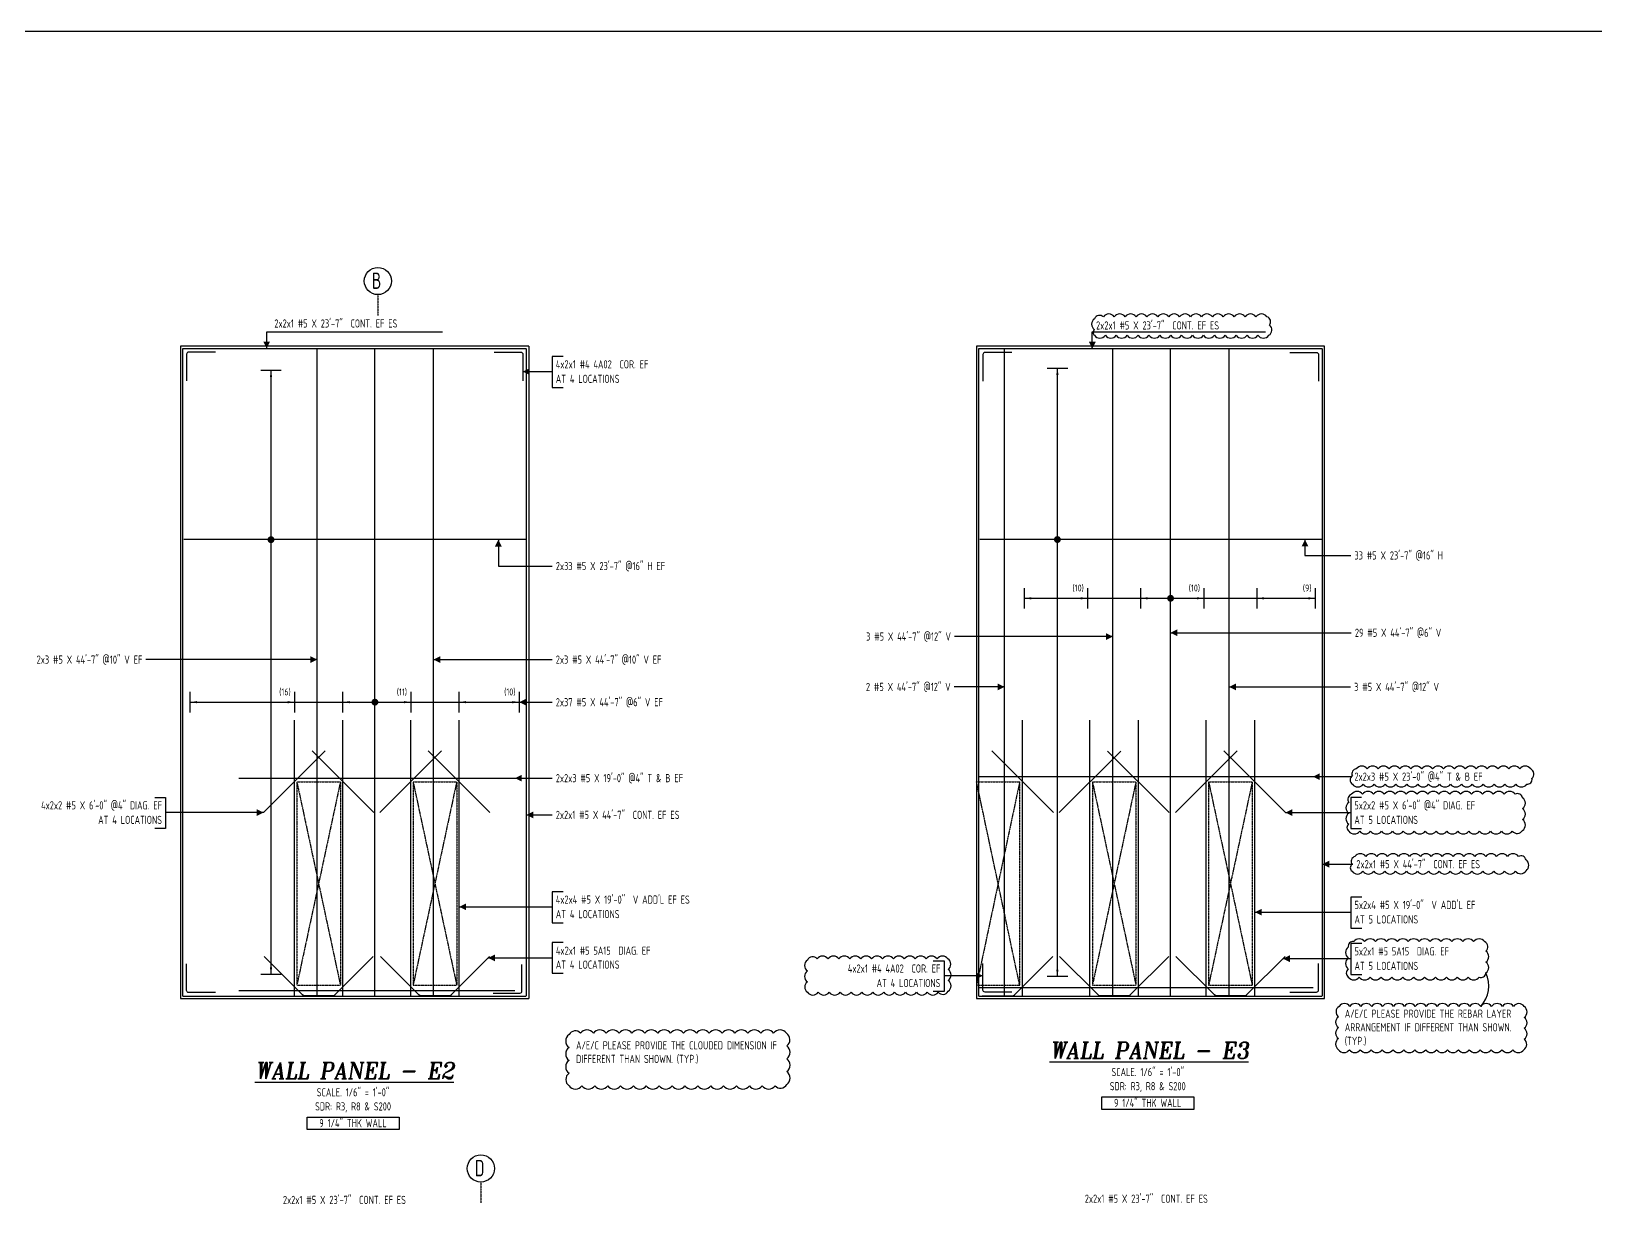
# Model space of a CAD drawing. Header units: inches. Extents: x -10781 to 50822, y -3854 to 38989.
# Drawn here: x 147 to 1439, y 249 to 1219 of the extents above; entities that cross this region are included whole.
import ezdxf
from ezdxf.enums import TextEntityAlignment as Align

# ---------------------------------------------------------------- set-up
doc = ezdxf.new("R2010")
doc.units = ezdxf.units.IN
doc.header["$LTSCALE"] = 0.025
doc.header["$MEASUREMENT"] = 0
doc.linetypes.add('HIDDEN', pattern=[6, 3, -3])
doc.linetypes.add('PHANTOM', pattern=[2.5, 1.25, -0.25, 0.25, -0.25, 0.25, -0.25])
doc.layers.get('0').update_dxf_attribs({"linetype": 'CONTINUOUS'})
for name, color, linetype in [('0-25TEXT', 7, 'CONTINUOUS'), ('0-35', 3, 'CONTINUOUS'), ('0-35TEXT', 3, 'CONTINUOUS'), ('0-50', 10, 'CONTINUOUS'), ('BAR-LBL', 2, 'CONTINUOUS'), ('DETAIL', 83, 'CONTINUOUS'), ('GRID', 8, 'PHANTOM'), ('hidden', 7, 'HIDDEN'), ('INTERMEDIATERANGELAY', 7, 'CONTINUOUS'), ('RANGELAY', 7, 'CONTINUOUS'), ('REBARS', 4, 'CONTINUOUS')]:
    doc.layers.add(name, color=color, linetype=linetype)
doc.styles.add('AR', font='ARCHQUIK.shx', dxfattribs={"width": 0.8})
doc.styles.add('ROMANT', font='romant')

# ---------------------------------------------------------------- blocks, each defined once
blk = doc.blocks.new('*U140', base_point=(431.5, 421.9))
at = {"layer": 'REBARS', "color": 0}
blk.add_lwpolyline([(431.2, 421.9), (431.2, 956.9)], dxfattribs=at)
blk = doc.blocks.new('rendmark')
at = {"color": 4}
blk.add_line((0, -3), (0, 3), dxfattribs=at)
blk = doc.blocks.new('rarrow')
at = {"color": 7}
blk.add_solid([(2, -0.33), (2, 0.33), (0, 0)], dxfattribs=at)
blk = doc.blocks.new('*U478', base_point=(278.6, 664.8))
at = {"layer": 'INTERMEDIATERANGELAY'}
for p, q in [((364.7, 664.8), (404.7, 664.8)), ((460.7, 664.8), (500.7, 664.8))]:
    blk.add_line(p, q, dxfattribs=at)
at = {"layer": 'RANGELAY'}
for p, q in [((278.6, 664.8), (364.7, 664.8)), ((404.7, 664.8), (460.7, 664.8)), ((500.7, 664.8), (550.3, 664.8))]:
    blk.add_line(p, q, dxfattribs=at)
at = {"layer": 'RANGELAY', "xscale": 2.834645669291339, "yscale": 2.834645669291339}
for name, p in [('rendmark', (278.6, 664.8)), ('rendmark', (404.7, 664.8)), ('rendmark', (500.7, 664.8)), ('rarrow', (278.6, 664.8)), ('rarrow', (404.7, 664.8)), ('rarrow', (500.7, 664.8))]:
    blk.add_blockref(name, p, dxfattribs=at)
at = {"layer": 'RANGELAY', "xscale": 2.834645669291339, "yscale": 2.834645669291339, "rotation": 179.999996929531}
for name, p in [('rendmark', (364.7, 664.8)), ('rendmark', (460.7, 664.8)), ('rendmark', (550.3, 664.8)), ('rarrow', (364.7, 664.8)), ('rarrow', (460.7, 664.8)), ('rarrow', (550.3, 664.8))]:
    blk.add_blockref(name, p, dxfattribs=at)
blk = doc.blocks.new('VPM6885C0')
at = {"const_width": 1}
blk.add_lwpolyline([(-0.5, 0, 1), (0.5, 0, 1)], format="xyb", close=True, dxfattribs=at)
blk = doc.blocks.new('*U885', base_point=(556.3, 798.6))
at = {"layer": 'REBARS', "color": 0}
blk.add_lwpolyline([(556.3, 799), (273.3, 799)], dxfattribs=at)
blk = doc.blocks.new('*U130', base_point=(345.3, 439.9))
at = {"layer": 'RANGELAY'}
blk.add_line((345.3, 439.9), (345.3, 938.9), dxfattribs=at)
at = {"layer": 'RANGELAY', "xscale": 2.834645669291339, "yscale": 2.834645669291339}
for name, p, rotation in [('rendmark', (345.3, 938.9), 269.9999968959739), ('rarrow', (345.3, 938.9), 269.9999968959739), ('rendmark', (345.3, 439.9), 89.99999996644293), ('rarrow', (345.3, 439.9), 89.99999996644293)]:
    blk.add_blockref(name, p, dxfattribs=dict(at, rotation=rotation))
blk = doc.blocks.new('VPM689920')
at = {"const_width": 1}
blk.add_lwpolyline([(-0.5, 0, 1), (0.5, 0, 1)], format="xyb", close=True, dxfattribs=at)
blk = doc.blocks.new('leadrblk')
blk.add_lwpolyline([(0, 0, 0, 1, 0), (1, 0, 1, 1, 0)], format="xyseb")
blk = doc.blocks.new('*U93', base_point=(339.5, 573.3))
at = {"layer": 'REBARS', "color": 0}
blk.add_lwpolyline([(339.2, 573.5), (390.1, 624.5)], dxfattribs=at)
blk = doc.blocks.new('*U94', base_point=(318.7, 601.7))
at = {"layer": 'REBARS', "color": 0}
blk.add_lwpolyline([(318.7, 602), (546.7, 602)], dxfattribs=at)
blk = doc.blocks.new('*U95', base_point=(318.7, 427))
at = {"layer": 'REBARS', "color": 0}
blk.add_lwpolyline([(318.7, 426.7), (546.7, 426.7)], dxfattribs=at)
blk = doc.blocks.new('*U96', base_point=(429.9, 573.3))
at = {"layer": 'REBARS', "color": 0}
blk.add_lwpolyline([(430.1, 573.5), (379.2, 624.5)], dxfattribs=at)
blk = doc.blocks.new('*U97', base_point=(525.9, 573.3))
at = {"layer": 'REBARS', "color": 0}
blk.add_lwpolyline([(526.1, 573.5), (475.2, 624.5)], dxfattribs=at)
blk = doc.blocks.new('*U98', base_point=(435.5, 573.3))
at = {"layer": 'REBARS', "color": 0}
blk.add_lwpolyline([(435.2, 573.5), (486.2, 624.5)], dxfattribs=at)
blk = doc.blocks.new('*U417', base_point=(500.4, 421.9))
at = {"layer": 'REBARS', "color": 0}
blk.add_lwpolyline([(500.7, 421.9), (500.7, 649.9)], dxfattribs=at)
blk = doc.blocks.new('*U418', base_point=(461, 421.9))
at = {"layer": 'REBARS', "color": 0}
blk.add_lwpolyline([(460.7, 421.9), (460.7, 649.9)], dxfattribs=at)
blk = doc.blocks.new('*U818', base_point=(275.4, 424.7))
at = {"layer": 'REBARS', "color": 0}
blk.add_lwpolyline([(299.4, 424.9), (277.4, 424.9, -0.414213), (275.6, 426.7), (275.6, 448.7)], format="xyb", dxfattribs=at)
blk = doc.blocks.new('*U819', base_point=(552.9, 424.1))
at = {"layer": 'REBARS', "color": 0}
blk.add_lwpolyline([(528.9, 424.4), (550.9, 424.4, 0.414213), (552.6, 426.1), (552.6, 448.1)], format="xyb", dxfattribs=at)
blk = doc.blocks.new('*U888', base_point=(272.6, 956.6))
at = {"layer": 'REBARS', "color": 0}
blk.add_lwpolyline([(272.6, 956.9), (555.6, 956.9)], dxfattribs=at)
blk = doc.blocks.new('*U889', base_point=(272.6, 422.2))
at = {"layer": 'REBARS', "color": 0}
blk.add_lwpolyline([(272.6, 421.9), (555.6, 421.9)], dxfattribs=at)
blk = doc.blocks.new('*U141', base_point=(273, 421.9))
at = {"layer": 'REBARS', "color": 0}
blk.add_lwpolyline([(272.6, 421.9), (272.6, 956.9)], dxfattribs=at)
blk = doc.blocks.new('*U142', base_point=(556, 421.9))
at = {"layer": 'REBARS', "color": 0}
blk.add_lwpolyline([(556.3, 421.9), (556.3, 956.9)], dxfattribs=at)
blk = doc.blocks.new('*U504', base_point=(383.9, 421.9))
at = {"layer": 'REBARS', "color": 0}
blk.add_lwpolyline([(383.6, 421.9), (383.6, 956.9)], dxfattribs=at)
blk = doc.blocks.new('*U505', base_point=(479.9, 421.9))
at = {"layer": 'REBARS', "color": 0}
blk.add_lwpolyline([(479.6, 421.9), (479.6, 956.9)], dxfattribs=at)
blk = doc.blocks.new('*U154', base_point=(1040.8, 421.9))
at = {"layer": 'REBARS', "color": 0}
blk.add_lwpolyline([(1040.4, 421.9), (1040.4, 956.9)], dxfattribs=at)
blk = doc.blocks.new('*U155', base_point=(951.2, 421.9))
at = {"layer": 'REBARS', "color": 0}
blk.add_lwpolyline([(950.9, 421.9), (950.9, 956.9)], dxfattribs=at)
blk = doc.blocks.new('*U685', base_point=(1136.7, 421.9))
at = {"layer": 'REBARS', "color": 0}
blk.add_lwpolyline([(1136.4, 421.9), (1136.4, 956.9)], dxfattribs=at)
blk = doc.blocks.new('*U892', base_point=(1213.5, 798.8))
at = {"layer": 'REBARS', "color": 0}
blk.add_lwpolyline([(1213.5, 799.1), (930.5, 799.1)], dxfattribs=at)
blk = doc.blocks.new('*U131', base_point=(994.6, 438.1))
at = {"layer": 'RANGELAY'}
blk.add_line((994.6, 438.1), (994.6, 940.8), dxfattribs=at)
at = {"layer": 'RANGELAY', "xscale": 2.834645669291339, "yscale": 2.834645669291339}
for name, p, rotation in [('rendmark', (994.6, 940.8), 269.9999968959739), ('rarrow', (994.6, 940.8), 269.9999968959739), ('rarrow', (994.6, 438.1), 89.99999996644293), ('rendmark', (994.6, 438.1), 89.99999996644293)]:
    blk.add_blockref(name, p, dxfattribs=dict(at, rotation=rotation))
blk = doc.blocks.new('VPM6921E0')
at = {"const_width": 1}
blk.add_lwpolyline([(-0.5, 0, 1), (0.5, 0, 1)], format="xyb", close=True, dxfattribs=at)
blk = doc.blocks.new('*U679', base_point=(1086.8, 573.3))
at = {"layer": 'REBARS', "color": 0}
blk.add_lwpolyline([(1087, 573.5), (1036.1, 624.4)], dxfattribs=at)
blk = doc.blocks.new('*U680', base_point=(996.3, 573.3))
at = {"layer": 'REBARS', "color": 0}
blk.add_lwpolyline([(996.1, 573.5), (1047, 624.4)], dxfattribs=at)
blk = doc.blocks.new('*U686', base_point=(1182.8, 573.3))
at = {"layer": 'REBARS', "color": 0}
blk.add_lwpolyline([(1183, 573.5), (1132.1, 624.5)], dxfattribs=at)
blk = doc.blocks.new('*U687', base_point=(1092.3, 573.3))
at = {"layer": 'REBARS', "color": 0}
blk.add_lwpolyline([(1092.1, 573.5), (1143, 624.5)], dxfattribs=at)
blk = doc.blocks.new('*U99', base_point=(991.2, 573.3))
at = {"layer": 'REBARS', "color": 0}
blk.add_lwpolyline([(991.4, 573.5), (940.5, 624.5)], dxfattribs=at)
blk = doc.blocks.new('*U521', base_point=(958.7, 421.9))
at = {"layer": 'REBARS', "color": 0}
blk.add_lwpolyline([(932.7, 422.2), (957.6, 422.2, 0.198908), (959.2, 422.9), (991, 454.7)], format="xyb", dxfattribs=at)
blk = doc.blocks.new('*U681', base_point=(1054.3, 421.9))
at = {"layer": 'REBARS', "color": 0}
blk.add_lwpolyline([(1028.3, 422.2), (1053.2, 422.2, 0.198908), (1054.8, 422.9), (1086.6, 454.7)], format="xyb", dxfattribs=at)
blk = doc.blocks.new('*U682', base_point=(1028.8, 421.9))
at = {"layer": 'REBARS', "color": 0}
blk.add_lwpolyline([(1054.8, 422.2), (1029.8, 422.2, -0.198908), (1028.3, 422.9), (996.5, 454.7)], format="xyb", dxfattribs=at)
blk = doc.blocks.new('*U688', base_point=(1150.3, 421.9))
at = {"layer": 'REBARS', "color": 0}
blk.add_lwpolyline([(1124.3, 422.2), (1149.3, 422.2, 0.198908), (1150.8, 422.9), (1182.6, 454.7)], format="xyb", dxfattribs=at)
blk = doc.blocks.new('*U689', base_point=(1124.8, 421.9))
at = {"layer": 'REBARS', "color": 0}
blk.add_lwpolyline([(1150.8, 422.2), (1125.9, 422.2, -0.198908), (1124.3, 422.9), (1092.5, 454.7)], format="xyb", dxfattribs=at)
blk = doc.blocks.new('*U522', base_point=(397.4, 421.9))
at = {"layer": 'REBARS', "color": 0}
blk.add_lwpolyline([(371.4, 422.2), (396.4, 422.2, 0.198908), (397.9, 422.9), (429.7, 454.7)], format="xyb", dxfattribs=at)
blk = doc.blocks.new('*U523', base_point=(372, 421.9))
at = {"layer": 'REBARS', "color": 0}
blk.add_lwpolyline([(398, 422.2), (373, 422.2, -0.198908), (371.5, 422.9), (339.7, 454.7)], format="xyb", dxfattribs=at)
blk = doc.blocks.new('*U524', base_point=(493.5, 421.9))
at = {"layer": 'REBARS', "color": 0}
blk.add_lwpolyline([(467.5, 422.2), (492.5, 422.2, 0.198908), (494, 422.9), (525.8, 454.7)], format="xyb", dxfattribs=at)
blk = doc.blocks.new('*U525', base_point=(468.1, 421.9))
at = {"layer": 'REBARS', "color": 0}
blk.add_lwpolyline([(494.1, 422.2), (469.1, 422.2, -0.198908), (467.5, 422.9), (435.8, 454.7)], format="xyb", dxfattribs=at)
blk = doc.blocks.new('*U690', base_point=(1157.2, 421.9))
at = {"layer": 'REBARS', "color": 0}
blk.add_lwpolyline([(1157.6, 421.9), (1157.6, 649.9)], dxfattribs=at)
blk = doc.blocks.new('*U691', base_point=(1117.8, 421.9))
at = {"layer": 'REBARS', "color": 0}
blk.add_lwpolyline([(1117.5, 421.9), (1117.5, 649.9)], dxfattribs=at)
blk = doc.blocks.new('*U153', base_point=(929.9, 602.9))
at = {"layer": 'REBARS', "color": 0}
blk.add_lwpolyline([(929.9, 603.3), (1205.9, 603.3)], dxfattribs=at)
blk = doc.blocks.new('*U678', base_point=(929.9, 429.2))
at = {"layer": 'REBARS', "color": 0}
blk.add_lwpolyline([(929.9, 428.9), (1205.9, 428.9)], dxfattribs=at)
blk = doc.blocks.new('*U822', base_point=(932.9, 424.9))
at = {"layer": 'REBARS', "color": 0}
blk.add_lwpolyline([(956.9, 425.2), (934.9, 425.2, -0.414213), (933.1, 426.9), (933.1, 448.9)], format="xyb", dxfattribs=at)
blk = doc.blocks.new('*U823', base_point=(1210.5, 424.9))
at = {"layer": 'REBARS', "color": 0}
blk.add_lwpolyline([(1186.5, 425.2), (1208.5, 425.2, 0.414213), (1210.3, 426.9), (1210.3, 448.9)], format="xyb", dxfattribs=at)
blk = doc.blocks.new('*U890', base_point=(929.9, 956.5))
at = {"layer": 'REBARS', "color": 0}
blk.add_lwpolyline([(929.9, 956.8), (1212.9, 956.8)], dxfattribs=at)
blk = doc.blocks.new('*U891', base_point=(929.9, 422.2))
at = {"layer": 'REBARS', "color": 0}
blk.add_lwpolyline([(929.9, 421.9), (1212.9, 421.9)], dxfattribs=at)
blk = doc.blocks.new('*U143', base_point=(930.2, 421.9))
at = {"layer": 'REBARS', "color": 0}
blk.add_lwpolyline([(929.9, 421.9), (929.9, 956.9)], dxfattribs=at)
blk = doc.blocks.new('*U144', base_point=(1213.2, 421.9))
at = {"layer": 'REBARS', "color": 0}
blk.add_lwpolyline([(1213.5, 421.9), (1213.5, 956.9)], dxfattribs=at)
blk = doc.blocks.new('*U693', base_point=(967.5, 750.6))
at = {"layer": 'INTERMEDIATERANGELAY'}
for p, q in [((1019.5, 750.6), (1063.5, 750.6)), ((1115.5, 750.6), (1159.6, 750.6))]:
    blk.add_line(p, q, dxfattribs=at)
at = {"layer": 'RANGELAY'}
for p, q in [((967.5, 750.6), (1019.5, 750.6)), ((1063.5, 750.6), (1115.5, 750.6)), ((1159.6, 750.6), (1207.5, 750.6))]:
    blk.add_line(p, q, dxfattribs=at)
at = {"layer": 'RANGELAY', "xscale": 2.834645669291339, "yscale": 2.834645669291339}
for name, p in [('rendmark', (967.5, 750.6)), ('rarrow', (967.5, 750.6)), ('rendmark', (1063.5, 750.6)), ('rarrow', (1063.5, 750.6)), ('rendmark', (1159.6, 750.6)), ('rarrow', (1159.6, 750.6))]:
    blk.add_blockref(name, p, dxfattribs=at)
at = {"layer": 'RANGELAY', "xscale": 2.834645669291339, "yscale": 2.834645669291339, "rotation": 179.999996929531}
for name, p in [('rarrow', (1019.5, 750.6)), ('rendmark', (1019.5, 750.6)), ('rarrow', (1115.5, 750.6)), ('rendmark', (1115.5, 750.6)), ('rarrow', (1207.5, 750.6)), ('rendmark', (1207.5, 750.6))]:
    blk.add_blockref(name, p, dxfattribs=at)
blk = doc.blocks.new('VPM6D8B11')
at = {"const_width": 1}
blk.add_lwpolyline([(-0.5, 0, 1), (0.5, 0, 1)], format="xyb", close=True, dxfattribs=at)
blk = doc.blocks.new('*U692', base_point=(1088.4, 421.9))
at = {"layer": 'REBARS', "color": 0}
blk.add_lwpolyline([(1088.1, 421.9), (1088.1, 956.9)], dxfattribs=at)
blk = doc.blocks.new('*U820', base_point=(275.4, 954.2))
at = {"layer": 'REBARS', "color": 0}
blk.add_lwpolyline([(299.4, 953.9), (277.4, 953.9, 0.414214), (275.6, 952.2), (275.6, 930.2)], format="xyb", dxfattribs=at)
blk = doc.blocks.new('*U821', base_point=(553.5, 954.2))
at = {"layer": 'REBARS', "color": 0}
blk.add_lwpolyline([(529.5, 953.9), (551.5, 953.9, -0.414214), (553.3, 952.2), (553.3, 930.2)], format="xyb", dxfattribs=at)
blk = doc.blocks.new('*U824', base_point=(932.9, 953.8))
at = {"layer": 'REBARS', "color": 0}
blk.add_lwpolyline([(956.9, 953.6), (934.9, 953.6, 0.414214), (933.1, 951.8), (933.1, 929.8)], format="xyb", dxfattribs=at)
blk = doc.blocks.new('*U825', base_point=(1210.5, 953.8))
at = {"layer": 'REBARS', "color": 0}
blk.add_lwpolyline([(1186.5, 953.6), (1208.5, 953.6, -0.414214), (1210.3, 951.8), (1210.3, 929.8)], format="xyb", dxfattribs=at)
blk = doc.blocks.new('*U419', base_point=(404.4, 421.9))
at = {"layer": 'REBARS', "color": 0}
blk.add_lwpolyline([(404.7, 421.9), (404.7, 649.9)], dxfattribs=at)
blk = doc.blocks.new('*U420', base_point=(365, 421.9))
at = {"layer": 'REBARS', "color": 0}
blk.add_lwpolyline([(364.7, 421.9), (364.7, 649.9)], dxfattribs=at)
blk = doc.blocks.new('*U683', base_point=(1061.3, 421.9))
at = {"layer": 'REBARS', "color": 0}
blk.add_lwpolyline([(1061.6, 421.9), (1061.6, 649.9)], dxfattribs=at)
blk = doc.blocks.new('*U684', base_point=(1021.8, 421.9))
at = {"layer": 'REBARS', "color": 0}
blk.add_lwpolyline([(1021.5, 421.9), (1021.5, 649.9)], dxfattribs=at)
blk = doc.blocks.new('*U514', base_point=(965.6, 421.9))
at = {"layer": 'REBARS', "color": 0}
blk.add_lwpolyline([(965.9, 421.9), (965.9, 649.9)], dxfattribs=at)

msp = doc.modelspace()

# ---------------------------------------------------------------- linework, layer by layer
at = {"layer": '0-25TEXT'}
for points in [[(341.74728, 956.93057), (341.74728, 970.66144), (486.82542, 970.72997)], [(1023.49861, 956.84122), (1023.49861, 970.57208), (1166.36755, 970.62686)], [(586.47595, 950.23109), (577.4769, 950.23109), (577.4769, 924.73377), (586.47595, 924.73377)], [(553.26309, 937.85739), (577.4769, 937.85739)], [(533.04317, 798.95183), (533.04317, 777.18482), (577.4769, 777.18482)], [(1199.10008, 799.11248), (1199.10008, 785.96137), (1236.92339, 785.96137)], [(1040.44921, 718.98915), (909.75467, 718.98915)], [(1088.10254, 722.1032), (1237.27784, 722.1032)], [(383.55838, 699.94982), (242.06249, 699.94982)], [(479.55258, 699.94829), (577.4769, 699.94829)], [(950.92004, 677.37885), (909.51689, 677.37885)], [(1136.50188, 677.3809), (1236.66735, 677.3809)], [(550.2632, 664.75132), (577.4769, 664.75132)], [(546.68981, 601.99638), (577.4769, 601.99638)], [(1205.71186, 603.26124), (1236.88944, 603.26124)], [(249.30749, 585.91424), (258.30654, 585.91424), (258.30654, 560.41692), (249.30749, 560.41692)], [(1245.83324, 585.91424), (1236.83419, 585.91424), (1236.83419, 560.41692), (1245.83324, 560.41692)], [(339.23397, 573.54054), (258.30654, 573.54054)], [(556.26323, 571.67227), (577.4769, 571.67227)], [(1183.09489, 573.54054), (1236.83419, 573.54054)], [(1213.52492, 530.93631), (1238.50668, 530.93631)], [(586.47595, 508.06087), (577.4769, 508.06087), (577.4769, 482.56354), (586.47595, 482.56354)], [(500.73421, 495.68717), (577.4769, 495.68717)], [(1157.68352, 491.28961), (1236.97679, 491.28961)], [(1245.97585, 503.66331), (1236.97679, 503.66331), (1236.97679, 478.16598), (1245.97585, 478.16598)], [(586.47595, 466.3495), (577.4769, 466.3495), (577.4769, 440.85217), (586.47595, 440.85217)], [(1245.97153, 465.29441), (1236.97248, 465.29441), (1236.97248, 439.79708), (1245.97153, 439.79708)], [(524.65483, 453.52065), (577.4769, 453.60083)], [(1180.95971, 452.92071), (1236.97248, 452.92071)], [(892.0326, 451.11976), (901.03165, 451.11976), (901.03165, 425.62244), (892.0326, 425.62244)], [(933.18301, 438.74606), (901.03165, 438.74606)]]:
    msp.add_lwpolyline(points, dxfattribs=at)
at = {"layer": '0-35'}
for p, q in [((270.6382, 958.93057), (270.6382, 419.93057)), ((558.2632, 958.93057), (270.6382, 958.93057)), ((558.2632, 958.93057), (558.2632, 419.93057)), ((927.89989, 958.84122), (927.89989, 419.93057)), ((1215.14989, 958.84122), (927.89989, 958.84122)), ((1215.14989, 419.93057), (1215.14989, 958.84122)), ((270.6382, 419.93057), (558.2632, 419.93057)), ((927.89989, 419.93057), (1215.14989, 419.93057))]:
    msp.add_line(p, q, dxfattribs=at)
at = {"layer": '0-50'}
for points in [[(1031.31245, 338.70586), (1107.19929, 338.70586), (1107.19929, 328.3495), (1031.31245, 328.3495)], [(375.1354, 321.99469), (451.02224, 321.99469), (451.02224, 311.63833), (375.1354, 311.63833)]]:
    msp.add_lwpolyline(points, close=True, dxfattribs=at)
for centre in [(433.59012, 1012.65656), (518.6382, 279.60184)]:
    msp.add_circle(centre, 11.25, dxfattribs=at)
at = {"layer": 'BAR-LBL'}
msp.add_lwpolyline([(-1827.83028, 1218.9583), (2524.72777, 1218.9583), (2524.72777, -1266.46422), (-1827.83028, -1266.46422)], close=True, dxfattribs=at)
at = {"layer": 'DETAIL'}
for points in [[(1025.25437, 967.83919, 0.52056705), (1034.25437, 967.83919, 0.52056705), (1043.25437, 967.83919, 0.52056705), (1052.25437, 967.83919, 0.52056705), (1061.25437, 967.83919, 0.52056705), (1070.25437, 967.83919, 0.52056705), (1079.25437, 967.83919, 0.52056705), (1088.25437, 967.83919, 0.52056705), (1097.25437, 967.83919, 0.52056705), (1106.25437, 967.83919, 0.52056705), (1115.25437, 967.83919, 0.52056705), (1124.25437, 967.83919, 0.52056705), (1133.25437, 967.83919, 0.52056705), (1142.25437, 967.83919, 0.52056705), (1151.25437, 967.83919, 0.52056705), (1160.25437, 967.83919, 0.52056705), (1169.25437, 967.83919, 0.52056705), (1169.80946, 976.2841, 0.52056705), (1167.61194, 983.08658, 0.52056705), (1158.61194, 983.08658, 0.52056705), (1149.61194, 983.08658, 0.52056705), (1140.61194, 983.08658, 0.52056705), (1131.61194, 983.08658, 0.52056705), (1122.61194, 983.08658, 0.52056705), (1113.61194, 983.08658, 0.52056705), (1104.61194, 983.08658, 0.52056705), (1095.61194, 983.08658, 0.52056705), (1086.61194, 983.08658, 0.52056705), (1077.61194, 983.08658, 0.52056705), (1068.61194, 983.08658, 0.52056705), (1059.61194, 983.08658, 0.52056705), (1050.61194, 983.08658, 0.52056705), (1041.61194, 983.08658, 0.52056705), (1032.61194, 983.08658, 0.52056705), (1025.25437, 981.44414, 0.52056705), (1025.25437, 972.44414, 0.52056705)], [(1238.20177, 597.03202, 0.52056705), (1247.20177, 597.03202, 0.52056705), (1256.20177, 597.03202, 0.52056705), (1265.20177, 597.03202, 0.52056705), (1274.20177, 597.03202, 0.52056705), (1283.20177, 597.03202, 0.52056705), (1292.20177, 597.03202, 0.52056705), (1301.20177, 597.03202, 0.52056705), (1310.20177, 597.03202, 0.52056705), (1319.20177, 597.03202, 0.52056705), (1328.20177, 597.03202, 0.52056705), (1337.20177, 597.03202, 0.52056705), (1346.20177, 597.03202, 0.52056705), (1355.20177, 597.03202, 0.52056705), (1364.20177, 597.03202, 0.52056705), (1373.20177, 597.03202, 0.52056705), (1382.20177, 597.03202, 0.52056705), (1386.51673, 601.71706, 0.52056705), (1385.46142, 609.66175, 0.52056705), (1376.46142, 609.66175, 0.52056705), (1367.46142, 609.66175, 0.52056705), (1358.46142, 609.66175, 0.52056705), (1349.46142, 609.66175, 0.52056705), (1340.46142, 609.66175, 0.52056705), (1331.46142, 609.66175, 0.52056705), (1322.46142, 609.66175, 0.52056705), (1313.46142, 609.66175, 0.52056705), (1304.46142, 609.66175, 0.52056705), (1295.46142, 609.66175, 0.52056705), (1286.46142, 609.66175, 0.52056705), (1277.46142, 609.66175, 0.52056705), (1268.46142, 609.66175, 0.52056705), (1259.46142, 609.66175, 0.52056705), (1250.46142, 609.66175, 0.52056705), (1241.46142, 609.66175, 0.52056705), (1238.20177, 603.9214, 0.52056705)], [(1235.2827, 558.20741, 0.52056705), (1244.2827, 558.20741, 0.52056705), (1253.2827, 558.20741, 0.52056705), (1262.2827, 558.20741, 0.52056705), (1271.2827, 558.20741, 0.52056705), (1280.2827, 558.20741, 0.52056705), (1289.2827, 558.20741, 0.52056705), (1298.2827, 558.20741, 0.52056705), (1307.2827, 558.20741, 0.52056705), (1316.2827, 558.20741, 0.52056705), (1325.2827, 558.20741, 0.52056705), (1334.2827, 558.20741, 0.52056705), (1343.2827, 558.20741, 0.52056705), (1352.2827, 558.20741, 0.52056705), (1361.2827, 558.20741, 0.52056705), (1370.2827, 558.20741, 0.52056705), (1378.6971, 558.79301, 0.52056705), (1378.6971, 567.79301, 0.52056705), (1378.6971, 576.79301, 0.52056705), (1378.6971, 585.79301, 0.52056705), (1372.60011, 588.69602, 0.52056705), (1363.60011, 588.69602, 0.52056705), (1354.60011, 588.69602, 0.52056705), (1345.60011, 588.69602, 0.52056705), (1336.60011, 588.69602, 0.52056705), (1327.60011, 588.69602, 0.52056705), (1318.60011, 588.69602, 0.52056705), (1309.60011, 588.69602, 0.52056705), (1300.60011, 588.69602, 0.52056705), (1291.60011, 588.69602, 0.52056705), (1282.60011, 588.69602, 0.52056705), (1273.60011, 588.69602, 0.52056705), (1264.60011, 588.69602, 0.52056705), (1255.60011, 588.69602, 0.52056705), (1246.60011, 588.69602, 0.52056705), (1237.60011, 588.69602, 0.52056705), (1235.2827, 582.01344, 0.52056705), (1235.2827, 573.01344, 0.52056705), (1235.2827, 564.01344, 0.52056705)], [(1237.9516, 525.15734, 0.52056705), (1246.9516, 525.15734, 0.52056705), (1255.9516, 525.15734, 0.52056705), (1264.9516, 525.15734, 0.52056705), (1273.9516, 525.15734, 0.52056705), (1282.9516, 525.15734, 0.52056705), (1291.9516, 525.15734, 0.52056705), (1300.9516, 525.15734, 0.52056705), (1309.9516, 525.15734, 0.52056705), (1318.9516, 525.15734, 0.52056705), (1327.9516, 525.15734, 0.52056705), (1336.9516, 525.15734, 0.52056705), (1345.9516, 525.15734, 0.52056705), (1354.9516, 525.15734, 0.52056705), (1363.9516, 525.15734, 0.52056705), (1372.9516, 525.15734, 0.52056705), (1381.58911, 525.51983, 0.52056705), (1381.58911, 534.51983, 0.52056705), (1375.33349, 537.2642, 0.52056705), (1366.33349, 537.2642, 0.52056705), (1357.33349, 537.2642, 0.52056705), (1348.33349, 537.2642, 0.52056705), (1339.33349, 537.2642, 0.52056705), (1330.33349, 537.2642, 0.52056705), (1321.33349, 537.2642, 0.52056705), (1312.33349, 537.2642, 0.52056705), (1303.33349, 537.2642, 0.52056705), (1294.33349, 537.2642, 0.52056705), (1285.33349, 537.2642, 0.52056705), (1276.33349, 537.2642, 0.52056705), (1267.33349, 537.2642, 0.52056705), (1258.33349, 537.2642, 0.52056705), (1249.33349, 537.2642, 0.52056705), (1240.33349, 537.2642, 0.52056705), (1237.9516, 530.64609, 0.52056705)], [(1234.87611, 437.64691, 0.52056705), (1243.87611, 437.64691, 0.52056705), (1252.87611, 437.64691, 0.52056705), (1261.87611, 437.64691, 0.52056705), (1270.87611, 437.64691, 0.52056705), (1279.87611, 437.64691, 0.52056705), (1288.87611, 437.64691, 0.52056705), (1297.87611, 437.64691, 0.52056705), (1306.87611, 437.64691, 0.52056705), (1315.87611, 437.64691, 0.52056705), (1324.87611, 437.64691, 0.52056705), (1333.87611, 437.64691, 0.52056705), (1342.87611, 437.64691, 0.52056705), (1348.47678, 441.04625, 0.52056705), (1348.47678, 450.04625, 0.52056705), (1348.47678, 459.04625, 0.52056705), (1347.35562, 466.92509, 0.52056705), (1338.35562, 466.92509, 0.52056705), (1329.35562, 466.92509, 0.52056705), (1320.35562, 466.92509, 0.52056705), (1311.35562, 466.92509, 0.52056705), (1302.35562, 466.92509, 0.52056705), (1293.35562, 466.92509, 0.52056705), (1284.35562, 466.92509, 0.52056705), (1275.35562, 466.92509, 0.52056705), (1266.35562, 466.92509, 0.52056705), (1257.35562, 466.92509, 0.52056705), (1248.35562, 466.92509, 0.52056705), (1239.35562, 466.92509, 0.52056705), (1234.87611, 462.4046, 0.52056705), (1234.87611, 453.4046, 0.52056705), (1234.87611, 444.4046, 0.52056705)], [(788.23668, 425.16188, 0.52056705), (797.23668, 425.16188, 0.52056705), (806.23668, 425.16188, 0.52056705), (815.23668, 425.16188, 0.52056705), (824.23668, 425.16188, 0.52056705), (833.23668, 425.16188, 0.52056705), (842.23668, 425.16188, 0.52056705), (851.23668, 425.16188, 0.52056705), (860.23668, 425.16188, 0.52056705), (869.23668, 425.16188, 0.52056705), (878.23668, 425.16188, 0.52056705), (887.23668, 425.16188, 0.52056705), (896.23668, 425.16188, 0.52056705), (904.46796, 425.93061, 0.52056705), (904.46796, 434.93061, 0.52056705), (904.46796, 443.93061, 0.52056705), (904.24838, 452.71103, 0.52056705), (895.24838, 452.71103, 0.52056705), (886.24838, 452.71103, 0.52056705), (877.24838, 452.71103, 0.52056705), (868.24838, 452.71103, 0.52056705), (859.24838, 452.71103, 0.52056705), (850.24838, 452.71103, 0.52056705), (841.24838, 452.71103, 0.52056705), (832.24838, 452.71103, 0.52056705), (823.24838, 452.71103, 0.52056705), (814.24838, 452.71103, 0.52056705), (805.24838, 452.71103, 0.52056705), (796.24838, 452.71103, 0.52056705), (788.23668, 451.72273, 0.52056705), (788.23668, 442.72273, 0.52056705), (788.23668, 433.72273, 0.52056705)], [(1226.76231, 377.65726, 0.52056705), (1235.76231, 377.65726, 0.52056705), (1244.76231, 377.65726, 0.52056705), (1253.76231, 377.65726, 0.52056705), (1262.76231, 377.65726, 0.52056705), (1271.76231, 377.65726, 0.52056705), (1280.76231, 377.65726, 0.52056705), (1289.76231, 377.65726, 0.52056705), (1298.76231, 377.65726, 0.52056705), (1307.76231, 377.65726, 0.52056705), (1316.76231, 377.65726, 0.52056705), (1325.76231, 377.65726, 0.52056705), (1334.76231, 377.65726, 0.52056705), (1343.76231, 377.65726, 0.52056705), (1352.76231, 377.65726, 0.52056705), (1361.76231, 377.65726, 0.52056705), (1370.76231, 377.65726, 0.52056705), (1379.76231, 377.65726, 0.52056705), (1380.07404, 386.34553, 0.52056705), (1380.07404, 395.34553, 0.52056705), (1380.07404, 404.34553, 0.52056705), (1380.07404, 413.34553, 0.52056705), (1371.18777, 413.45926, 0.52056705), (1362.18777, 413.45926, 0.52056705), (1353.18777, 413.45926, 0.52056705), (1344.18777, 413.45926, 0.52056705), (1335.18777, 413.45926, 0.52056705), (1326.18777, 413.45926, 0.52056705), (1317.18777, 413.45926, 0.52056705), (1308.18777, 413.45926, 0.52056705), (1299.18777, 413.45926, 0.52056705), (1290.18777, 413.45926, 0.52056705), (1281.18777, 413.45926, 0.52056705), (1272.18777, 413.45926, 0.52056705), (1263.18777, 413.45926, 0.52056705), (1254.18777, 413.45926, 0.52056705), (1245.18777, 413.45926, 0.52056705), (1236.18777, 413.45926, 0.52056705), (1227.18777, 413.45926, 0.52056705), (1226.76231, 404.88472, 0.52056705), (1226.76231, 395.88472, 0.52056705), (1226.76231, 386.88472, 0.52056705)], [(591.42472, 347.86791, 0.52056705), (602.05767, 347.86791, 0.52056705), (612.69062, 347.86791, 0.52056705), (623.32357, 347.86791, 0.52056705), (633.95652, 347.86791, 0.52056705), (644.58947, 347.86791, 0.52056705), (655.22242, 347.86791, 0.52056705), (665.85538, 347.86791, 0.52056705), (676.48833, 347.86791, 0.52056705), (687.12128, 347.86791, 0.52056705), (697.75423, 347.86791, 0.52056705), (708.38718, 347.86791, 0.52056705), (719.02013, 347.86791, 0.52056705), (729.65308, 347.86791, 0.52056705), (740.28604, 347.86791, 0.52056705), (750.91899, 347.86791, 0.52056705), (761.55194, 347.86791, 0.52056705), (771.11339, 348.9394, 0.52056705), (771.11339, 359.57236, 0.52056705), (771.11339, 370.20531, 0.52056705), (771.11339, 380.83826, 0.52056705), (770.97143, 391.32925, 0.52056705), (760.33848, 391.32925, 0.52056705), (749.70553, 391.32925, 0.52056705), (739.07258, 391.32925, 0.52056705), (728.43962, 391.32925, 0.52056705), (717.80667, 391.32925, 0.52056705), (707.17372, 391.32925, 0.52056705), (696.54077, 391.32925, 0.52056705), (685.90782, 391.32925, 0.52056705), (675.27487, 391.32925, 0.52056705), (664.64192, 391.32925, 0.52056705), (654.00896, 391.32925, 0.52056705), (643.37601, 391.32925, 0.52056705), (632.74306, 391.32925, 0.52056705), (622.11011, 391.32925, 0.52056705), (611.47716, 391.32925, 0.52056705), (600.84421, 391.32925, 0.52056705), (591.42472, 390.11579, 0.52056705), (591.42472, 379.48284, 0.52056705), (591.42472, 368.84989, 0.52056705), (591.42472, 358.21694, 0.52056705)]]:
    msp.add_lwpolyline(points, format="xyb", close=True, dxfattribs=at)
msp.add_arc((1326.19632, 430.38333), 24.70054, 316.75101168, 25.57471498, dxfattribs=at)
at = {"layer": 'GRID', "lineweight": -3}
for points in [[(433.59012, 1001.40656), (433.59012, 984.16562)], [(518.6382, 268.35184), (518.6382, 251.11091)]]:
    msp.add_lwpolyline(points, dxfattribs=at)
at = {"layer": 'hidden'}
for p, q in [((366.6382, 598.99638), (366.6382, 430.91583)), ((402.62989, 598.99638), (402.62989, 430.91583)), ((462.62989, 598.99638), (462.62989, 430.91583)), ((498.66606, 598.99638), (498.66606, 430.91583)), ((927.89989, 598.99638), (963.52489, 598.99638)), ((963.52489, 430.91583), (963.52489, 598.99638)), ((1023.53254, 598.99638), (1023.53254, 430.90894)), ((1023.53254, 598.99638), (1059.52423, 598.99638)), ((1059.52423, 598.99638), (1059.52423, 430.90894)), ((1119.52423, 598.99638), (1119.52423, 430.91583)), ((1119.52423, 598.99638), (1155.5604, 598.99638)), ((1155.5604, 598.99638), (1155.5604, 430.91583)), ((927.89989, 430.91583), (963.52489, 430.91583)), ((1023.53254, 430.90894), (1059.52423, 430.90894)), ((1119.52423, 430.91583), (1155.5604, 430.91583)), ((1119.64736, 421.93051), (1155.68353, 421.93051))]:
    msp.add_line(p, q, dxfattribs=at)
for points in [[(402.62989, 598.99638), (366.6382, 430.91583)], [(366.6382, 598.99638), (402.62989, 430.91583)], [(366.6382, 598.99638), (402.62989, 598.99638)], [(462.62989, 598.99638), (498.66606, 598.99638)], [(498.66606, 598.99638), (462.62989, 430.91583)], [(462.62989, 598.99638), (498.66606, 430.91583)], [(963.52489, 598.99638), (927.89989, 430.91583)], [(963.52489, 430.91583), (927.89989, 598.99638)], [(1059.52423, 598.99638), (1023.53254, 430.90894)], [(1023.53254, 598.99638), (1059.52423, 430.90894)], [(1155.5604, 598.99638), (1119.52423, 430.91583)], [(1119.52423, 598.99638), (1155.5604, 430.91583)], [(366.6382, 430.91583), (402.62989, 430.91583)], [(462.62989, 430.91583), (498.66606, 430.91583)]]:
    msp.add_lwpolyline(points, dxfattribs=at)

# ---------------------------------------------------------------- block references
at = {"layer": '0-25TEXT'}
for name, p, xscale, yscale, rotation in [('leadrblk', (341.74728, 956.93057), 5.623937007874017, 2.250708661417324, 90.00000153523449), ('leadrblk', (1023.49861, 956.84122), 5.623937007874017, 2.250708661417324, 90.00000153523449), ('VPM689920', (345.33178, 798.95184), 2.834645669291339, 2.834645669291339, 269.9999999664429), ('leadrblk', (533.04317, 798.95183), 5.623937007874017, 2.250708661417324, 270.0000046057035), ('VPM6921E0', (994.64313, 799.11249), 2.834645669291339, 2.834645669291339, 269.9999999664429), ('leadrblk', (1199.10008, 799.11248), 5.623937007874017, 2.250708661417324, 270.0000046057035), ('leadrblk', (1040.44921, 718.98915), 5.623937007874017, 2.250708661417324, 180.000003070469), ('leadrblk', (383.55838, 699.94982), 5.623937007874017, 2.250708661417324, 180.000003070469), ('leadrblk', (950.92004, 677.37885), 5.623937007874017, 2.250708661417324, 180.000003070469), ('leadrblk', (339.23397, 573.54054), 5.623937007874017, 2.250708661417324, 180.000003070469), ('leadrblk', (556.26323, 571.67227), 5.623937007874011, 2.250708661417324, 6.129042313673954e-06), ('leadrblk', (1213.52492, 530.93631), 5.623937007874008, 2.250708661417324, 6.129042313673956e-06), ('leadrblk', (933.18301, 438.74606), 5.623937007874017, 2.250708661417324, 180.000003070469)]:
    msp.add_blockref(name, p, dxfattribs=dict(at, xscale=xscale, yscale=yscale, rotation=rotation))
for name, p, xscale, yscale in [('leadrblk', (553.26309, 937.85739), 5.623937007874017, 2.250708661417324), ('VPM6D8B11', (1088.10255, 750.56625), 2.834645669291339, 2.834645669291339), ('leadrblk', (1088.10254, 722.1032), 5.623937007874017, 2.250708661417324), ('leadrblk', (479.55258, 699.94829), 5.623937007874017, 2.250708661417324), ('leadrblk', (1136.50188, 677.3809), 5.623937007874017, 2.250708661417324), ('VPM6885C0', (431.17006, 664.75132), 2.834645669291339, 2.834645669291339), ('leadrblk', (550.2632, 664.75132), 5.623937007874017, 2.250708661417324), ('leadrblk', (546.68981, 601.99638), 5.623937007874017, 2.250708661417324), ('leadrblk', (1205.71186, 603.26124), 5.623937007874017, 2.250708661417324), ('leadrblk', (1183.09489, 573.54054), 5.623937007874017, 2.250708661417324), ('leadrblk', (500.73421, 495.68717), 5.623937007874017, 2.250708661417324), ('leadrblk', (1157.68352, 491.28961), 5.623937007874017, 2.250708661417324), ('leadrblk', (524.65483, 453.52065), 5.623937007874017, 2.250708661417324), ('leadrblk', (1180.95971, 452.92071), 5.623937007874017, 2.250708661417324)]:
    msp.add_blockref(name, p, dxfattribs=dict(at, xscale=xscale, yscale=yscale))
at = {"layer": 'RANGELAY'}
for name, p in [('*U130', (345.33178, 439.93057)), ('*U131', (994.64313, 438.09122)), ('*U693', (967.52489, 750.56625)), ('*U478', (278.6382, 664.75132))]:
    msp.add_blockref(name, p, dxfattribs=at)
at = {"layer": 'REBARS', "color": 4}
for name, p in [('*U888', (272.6382, 956.61807)), ('*U141', (272.9507, 421.93057)), ('*U504', (383.87078, 421.93057)), ('*U140', (431.48247, 421.93057)), ('*U505', (479.86499, 421.93057)), ('*U142', (555.95078, 421.93057)), ('*U143', (930.21239, 421.93057)), ('*U890', (929.89989, 956.52872)), ('*U155', (951.23245, 421.93057)), ('*U154', (1040.76161, 421.93057)), ('*U692', (1088.41495, 421.93052)), ('*U685', (1136.69119, 421.93057)), ('*U144', (1213.21248, 421.93057)), ('*U820', (275.38821, 954.18057)), ('*U821', (553.51309, 954.18057)), ('*U824', (932.89989, 953.84122)), ('*U825', (1210.52478, 953.84131)), ('*U885', (556.26315, 798.63934)), ('*U892', (1213.52484, 798.79999)), ('*U420', (365.00228, 421.93057)), ('*U419', (404.41352, 421.93057)), ('*U418', (461.01049, 421.93057)), ('*U417', (500.42174, 421.93057)), ('*U514', (965.6236, 421.93057)), ('*U684', (1021.845, 421.92368)), ('*U683', (1061.25625, 421.92368)), ('*U691', (1117.83669, 421.93057)), ('*U690', (1157.24794, 421.93057)), ('*U93', (339.45494, 573.31957)), ('*U96', (429.91639, 573.31957)), ('*U98', (435.46315, 573.31957)), ('*U97', (525.9246, 573.31957)), ('*U99', (991.17094, 573.31957)), ('*U680', (996.29766, 573.31268)), ('*U679', (1086.75911, 573.31268)), ('*U687', (1092.28936, 573.31957)), ('*U686', (1182.75081, 573.31957)), ('*U94', (318.68981, 601.68388)), ('*U153', (929.89989, 602.94874)), ('*U523', (371.96276, 421.93057)), ('*U522', (397.40856, 421.93057)), ('*U525', (468.05992, 421.93057)), ('*U524', (493.50572, 421.93057)), ('*U521', (958.66311, 421.93057)), ('*U682', (1028.80549, 421.92368)), ('*U681', (1054.25129, 421.92368)), ('*U689', (1124.84165, 421.93057)), ('*U688', (1150.28745, 421.93057)), ('*U818', (275.3882, 424.68057)), ('*U819', (552.85507, 424.1399)), ('*U822', (932.89989, 424.93057)), ('*U823', (1210.52478, 424.93049)), ('*U95', (318.68981, 426.96347)), ('*U678', (929.89989, 429.22833)), ('*U889', (272.6382, 422.24307)), ('*U891', (929.89989, 422.24307))]:
    msp.add_blockref(name, p, dxfattribs=at)

# ---------------------------------------------------------------- texts
at = {"color": 7, "linetype": 'Continuous', "style": 'ROMANT', "oblique": 9, "width": 0.95}
for s, p in [('%%UWALL PANEL - E3', (1070.62774, 370.27776)), ('%%UWALL PANEL - E2', (414.4507, 353.5666))]:
    msp.add_text(s, height=13.5, dxfattribs=at).set_placement(p, align=Align.CENTER)
at = {"layer": '0-25TEXT', "style": 'AR', "width": 0.8}
for s, p in [(' (10) ', (1019.53254, 756.23554)), (' (10) ', (1115.52423, 756.23554)), (' (9) ', (1207.52486, 756.23554)), (' (16) ', (364.68981, 670.42062)), (' (11) ', (460.7022, 670.42062)), (' (10) ', (550.2632, 670.42062))]:
    msp.add_text(s, height=5.669291, dxfattribs=at).set_placement(p, align=Align.RIGHT)
at = {"layer": '0-35TEXT', "style": 'AR', "width": 0.8}
for s, p in [('AT 4 LOCATIONS', (580.47658, 928.48337)), ('AT 5 LOCATIONS', (1239.83387, 564.16652)), ('AT 4 LOCATIONS', (580.47658, 486.31315)), ('AT 5 LOCATIONS', (1239.97648, 481.91559)), ('AT 4 LOCATIONS', (580.47658, 444.60178)), ('AT 5 LOCATIONS', (1239.97216, 443.54669))]:
    msp.add_text(s, height=6.7498312, dxfattribs=at).set_placement(p)
for p in [(255.30686, 564.16652), (898.03197, 429.37205)]:
    msp.add_text('AT 4 LOCATIONS', height=6.7498312, dxfattribs=at).set_placement(p, align=Align.RIGHT)
for s, p in [('SCALE. 1/6" = 1\'-0"', (1069.25587, 355.83087)), ('SDR: R3, R8 & S200', (1069.25587, 344.16267)), ('SCALE. 1/6" = 1\'-0"', (413.07882, 339.11971)), ('9 1/4" THK WALL', (1069.17895, 330.37466)), ('SDR: R3, R8 & S200', (413.07882, 327.45151)), ('9 1/4" THK WALL', (413.0019, 313.66349))]:
    msp.add_text(s, height=6.7498312, dxfattribs=at).set_placement(p, align=Align.CENTER)
at = {"layer": '0-50', "style": 'AR', "width": 0.8}
for s, p in [('B', (428.60358, 1006.1701)), ('D', (513.65166, 273.11539))]:
    msp.add_text(s, height=13.5, dxfattribs=at).set_placement(p)
at = {"layer": 'BAR-LBL', "style": 'AR', "width": 0.8}
for s, p in [('2x2x1 #5 X 23\'-7"  CONT. EF ES', (348.09505, 974.21498)), ('2x2x1 #5 X 23\'-7"  CONT. EF ES', (1026.5883, 972.60064)), ('4x2x1 #4 4A02  COR. EF', (580.47658, 940.48211)), ('33 #5 X 23\'-7" @16" H', (1239.92308, 782.58672)), ('2x33 #5 X 23\'-7" @16" H EF', (580.47658, 773.81018)), ('29 #5 X 44\'-7" @6" V', (1240.27752, 718.72855)), ('2x3 #5 X 44\'-7" @10" V EF', (580.47658, 696.57364)), ('3 #5 X 44\'-7" @12" V', (1239.66704, 674.00626)), ('2x37 #5 X 44\'-7" @6" V EF', (580.47658, 661.37668)), ('2x2x3 #5 X 23\'-0" @4" T & B EF', (1239.88912, 599.88659)), ('2x2x3 #5 X 19\'-0" @4" T & B EF', (580.47658, 598.62173)), ('5x2x2 #5 X 6\'-0" @4" DIAG. EF', (1239.83387, 576.16526)), ('2x2x1 #5 X 44\'-7"  CONT. EF ES', (580.47658, 568.29763)), ('2x2x1 #5 X 44\'-7"  CONT. EF ES', (1241.50637, 527.56167)), ('4x2x4 #5 X 19\'-0"  V ADD\'L EF ES', (580.47658, 498.31189)), ('5x2x4 #5 X 19\'-0"  V ADD\'L EF', (1239.97648, 493.91433)), ('4x2x1 #5 5A15  DIAG. EF', (580.58059, 456.14759)), ('5x2x1 #5 5A15  DIAG. EF', (1239.97216, 455.54543)), ('2x2x1 #5 X 23\'-7"  CONT. EF ES', (1017.28141, 251.22325)), ('2x2x1 #5 X 23\'-7"  CONT. EF ES', (355.1795, 250.23603))]:
    msp.add_text(s, height=6.7492913, dxfattribs=at).set_placement(p)
for s, p in [('3 #5 X 44\'-7" @12" V', (906.75498, 715.6145)), ('2x3 #5 X 44\'-7" @10" V EF', (239.06281, 696.57517)), ('2 #5 X 44\'-7" @12" V', (906.5172, 674.00421)), ('4x2x2 #5 X 6\'-0" @4" DIAG. EF', (255.30686, 576.16526)), ('4x2x1 #4 4A02  COR. EF', (898.03197, 441.37079))]:
    msp.add_text(s, height=6.7492913, dxfattribs=at).set_placement(p, align=Align.RIGHT)
at = {"layer": 'DETAIL', "char_height": 6.75, "attachment_point": 1, "style": 'AR'}
for s, insert, width in [('A/E/C PLEASE PROVIDE THE REBAR LAYER ARRANGEMENT IF DIFFERENT THAN SHOWN. (TYP.)', (1231.95609, 410.81529), 145.4099867), ('A/E/C PLEASE PROVIDE THE CLOUDED DIMENSION IF DIFFERENT THAN SHOWN. (TYP.)', (597.20877, 384.69616), 172.6148431)]:
    msp.add_mtext(s, dxfattribs=dict(at, insert=insert, width=width))

doc.saveas('drawing.dxf')
